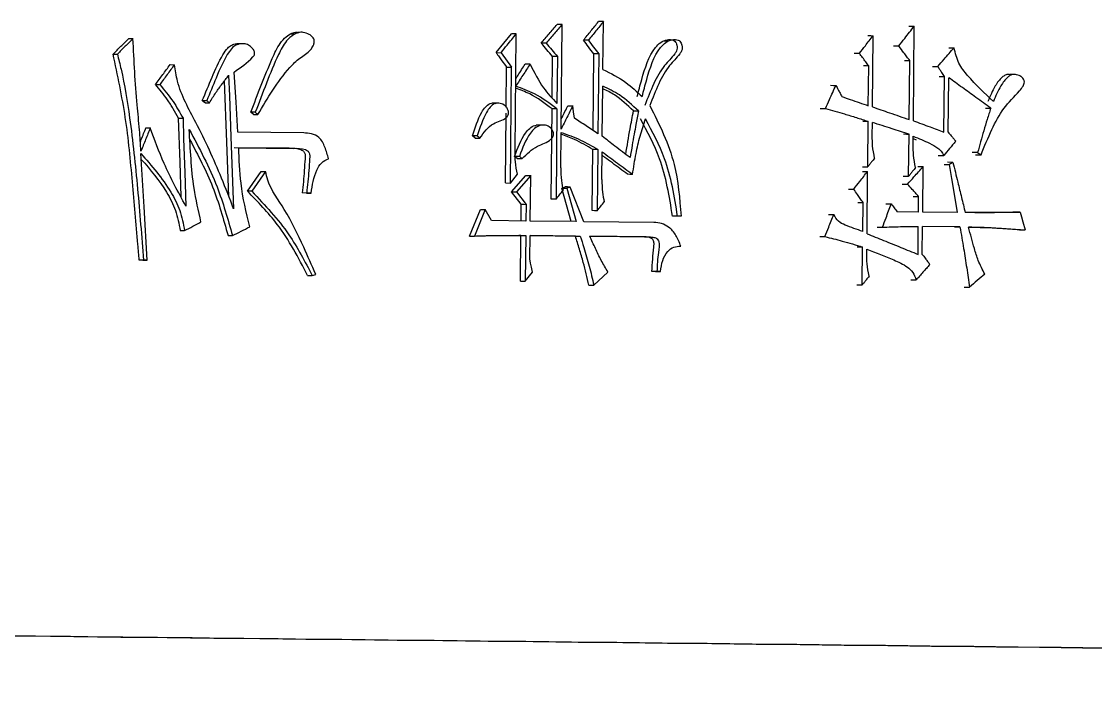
# Model space of a CAD drawing. Header units: millimetres. Extents: x 2454 to 4226, y 715 to 1968.
# Drawn here: x 3235.35 to 3244.75, y 884.21 to 890.04 of the extents above; entities that cross this region are included whole.
import ezdxf

# ---------------------------------------------------------------- set-up
doc = ezdxf.new("R2010")
doc.units = ezdxf.units.MM

msp = doc.modelspace()

# ---------------------------------------------------------------- linework, layer by layer
at = {"color": 7, "linetype": 'Continuous', "lineweight": 25}
for p, q in [((3240.0735, 889.1005), (3240.0826, 890.0156)), ((3240.44, 889.6221), (3240.4442, 890.0408)), ((3237.74, 889.9307), (3237.7001, 889.9308)), ((3239.5053, 889.7686), (3239.6382, 889.9326)), ((3239.6702, 888.9005), (3239.6805, 889.9324)), ((3243.1577, 889.1732), (3243.1659, 890.0007)), ((3236.2878, 889.8915), (3236.3253, 889.8913)), ((3237.2721, 889.8462), (3237.233, 889.8464)), ((3241.0074, 889.8675), (3240.9631, 889.8678)), ((3242.8001, 889.294), (3242.8062, 889.9171)), ((3242.9832, 889.8272), (3243.0298, 889.8269)), ((3239.5053, 889.7686), (3239.5473, 889.7683)), ((3239.5473, 889.7683), (3239.6389, 889.6408)), ((3239.9949, 889.3736), (3239.9985, 889.7339)), ((3240.0412, 889.7337), (3239.9985, 889.7339)), ((3240.0412, 889.7337), (3240.0372, 889.3248)), ((3240.3531, 889.0868), (3240.3598, 889.7591)), ((3240.403, 889.7589), (3240.3598, 889.7591)), ((3240.403, 889.7589), (3240.3961, 889.058)), ((3242.6386, 889.7629), (3242.6848, 889.7627)), ((3243.4666, 889.8121), (3243.5141, 889.8118)), ((3236.6504, 889.6636), (3236.6885, 889.6634)), ((3239.5933, 889.2917), (3239.5967, 889.641)), ((3239.6289, 888.6283), (3239.6389, 889.6408)), ((3239.8015, 889.6682), (3239.7591, 889.6685)), ((3242.7627, 889.3042), (3242.7662, 889.6546)), ((3243.1205, 889.1833), (3243.1256, 889.6993)), ((3243.3241, 889.6482), (3243.3711, 889.6479)), ((3243.425, 889.0728), (3243.4298, 889.5596)), ((3243.4622, 889.0724), (3243.4669, 889.5494)), ((3244.0374, 889.5772), (3244.0032, 889.5774)), ((3244.0514, 889.5771), (3244.0424, 889.5772)), ((3240.4343, 889.0381), (3240.4386, 889.4762)), ((3239.5123, 889.3274), (3239.4703, 889.3277)), ((3239.9862, 888.4878), (3239.994, 889.2763)), ((3240.0367, 889.2761), (3239.994, 889.2763)), ((3240.0367, 889.2761), (3240.0289, 888.4876)), ((3237.3963, 889.2468), (3237.3572, 889.247)), ((3237.3806, 889.2273), (3237.3572, 889.247)), ((3239.5867, 888.6286), (3239.5928, 889.2387)), ((3240.7069, 889.2588), (3240.7507, 889.2585)), ((3242.7151, 889.1682), (3242.7614, 889.1679)), ((3242.7574, 888.7688), (3242.7614, 889.1679)), ((3236.4388, 889.1109), (3236.4766, 889.1107)), ((3237.8197, 889.0669), (3237.2446, 889.0732)), ((3239.8992, 889.1334), (3239.8563, 889.1337)), ((3242.7976, 889.0409), (3242.7987, 889.1577)), ((3239.3387, 889.0405), (3239.2969, 889.0407)), ((3239.3199, 889.021), (3239.2969, 889.0407)), ((3239.32, 889.0209), (3239.3618, 889.0207)), ((3240.0701, 888.7597), (3240.0732, 889.0713)), ((3243.1156, 888.6868), (3243.1193, 889.0568)), ((3243.1556, 888.959), (3243.1564, 889.0369)), ((3243.1562, 889.0171), (3243.1826, 889.0058)), ((3237.6923, 888.9318), (3237.2123, 888.937)), ((3237.2512, 888.9368), (3237.7318, 888.9315)), ((3237.6923, 888.9318), (3237.7319, 888.9315)), ((3240.3462, 888.3865), (3240.3515, 888.9219)), ((3240.3947, 888.9217), (3240.3515, 888.9219)), ((3240.3947, 888.9217), (3240.3894, 888.3862)), ((3240.4305, 888.6584), (3240.4329, 888.9018)), ((3243.7203, 888.8942), (3243.6728, 888.8946)), ((3239.6891, 888.8417), (3239.6662, 888.8614)), ((3239.6891, 888.8417), (3239.7314, 888.8414)), ((3243.3758, 888.8686), (3243.4229, 888.8683)), ((3243.5042, 888.8091), (3243.4569, 888.8094)), ((3237.3268, 888.5561), (3237.4465, 888.7298)), ((3237.4857, 888.7296), (3237.3658, 888.5558)), ((3237.4465, 888.7298), (3237.4857, 888.7296)), ((3239.6289, 888.6283), (3239.6915, 888.7055)), ((3242.7111, 888.769), (3242.7574, 888.7688)), ((3242.7516, 888.1847), (3242.757, 888.7298)), ((3243.2393, 888.3739), (3243.2433, 888.773)), ((3243.427, 888.7902), (3243.4742, 888.7899)), ((3239.5867, 888.6286), (3239.6289, 888.6283)), ((3239.64, 888.5501), (3239.7649, 888.6947)), ((3239.8073, 888.6945), (3239.6822, 888.5498)), ((3239.8033, 888.2954), (3239.8073, 888.6945)), ((3243.0607, 888.6191), (3243.1075, 888.6188)), ((3243.0686, 888.6871), (3243.1156, 888.6868)), ((3237.3658, 888.5558), (3237.3267, 888.556)), ((3237.8459, 888.5408), (3237.8062, 888.5411)), ((3237.8454, 888.5406), (3237.8062, 888.5411)), ((3237.8454, 888.5406), (3237.8852, 888.5404)), ((3237.8852, 888.5404), (3237.8459, 888.5408)), ((3239.7238, 888.4421), (3239.64, 888.5501)), ((3239.6822, 888.5498), (3239.7662, 888.4418)), ((3240.0794, 888.5842), (3240.1103, 888.5936)), ((3240.161, 888.2912), (3240.0794, 888.5842)), ((3240.1532, 888.5933), (3240.1223, 888.5839)), ((3240.1223, 888.5839), (3240.204, 888.2909)), ((3240.2732, 888.2902), (3240.1532, 888.5933)), ((3242.5894, 888.5757), (3242.6355, 888.5754)), ((3243.2021, 888.3743), (3243.2034, 888.5106)), ((3239.7223, 888.296), (3239.7238, 888.4421)), ((3239.7662, 888.4418), (3239.7647, 888.2958)), ((3242.7143, 888.2045), (3242.7168, 888.4577)), ((3239.2727, 888.1647), (3239.368, 888.3973)), ((3239.4098, 888.3971), (3239.3145, 888.1645)), ((3239.4631, 888.2991), (3239.4098, 888.3971)), ((3241.0928, 888.3395), (3241.0486, 888.3397)), ((3241.1233, 888.3391), (3241.0791, 888.3394)), ((3241.1233, 888.3391), (3241.0929, 888.3395)), ((3242.4147, 888.3538), (3242.4606, 888.3535)), ((3243.2021, 888.3743), (3243.0154, 888.3764)), ((3243.5444, 888.3705), (3243.2393, 888.3739)), ((3243.9464, 888.372), (3244.0441, 888.3743)), ((3239.7647, 888.2958), (3239.4631, 888.2991)), ((3240.204, 888.2909), (3239.8033, 888.2954)), ((3240.8863, 888.2834), (3240.2732, 888.2902)), ((3243.1984, 888.0044), (3243.2008, 888.2478)), ((3243.2357, 888.004), (3243.2381, 888.2473)), ((3243.5654, 888.2437), (3243.2381, 888.2473)), ((3243.5181, 888.244), (3243.5654, 888.2437)), ((3236.739, 888.212), (3236.7772, 888.2118)), ((3237.1574, 888.1685), (3237.1962, 888.1683)), ((3239.7211, 888.1695), (3239.7034, 888.1696)), ((3239.7171, 887.7703), (3239.7211, 888.1695)), ((3239.7211, 888.1695), (3239.7635, 888.1692)), ((3239.7635, 888.1692), (3239.7595, 887.7701)), ((3239.8, 887.9644), (3239.8021, 888.1688)), ((3239.8021, 888.1688), (3240.2412, 888.1639)), ((3240.1982, 888.1642), (3239.8021, 888.1686)), ((3240.1982, 888.1642), (3240.2412, 888.1639)), ((3240.3258, 888.163), (3240.8468, 888.1572)), ((3240.8029, 888.1575), (3240.3259, 888.1628)), ((3240.8032, 888.1575), (3240.8471, 888.1572)), ((3242.713, 888.0683), (3242.6667, 888.0685)), ((3242.7097, 887.7373), (3242.713, 888.0683)), ((3242.7499, 888.0094), (3242.7503, 888.0484)), ((3236.4175, 887.9528), (3236.3798, 887.953)), ((3236.4115, 887.9527), (3236.3798, 887.953)), ((3236.4115, 887.9527), (3236.4493, 887.9525)), ((3236.4493, 887.9525), (3236.4175, 887.9528)), ((3240.9126, 887.8547), (3240.8686, 887.8549)), ((3240.8992, 887.8546), (3240.9431, 887.8543)), ((3240.9431, 887.8543), (3240.9126, 887.8547)), ((3237.8539, 887.82), (3237.8937, 887.8198)), ((3237.8937, 887.8198), (3237.9252, 887.8292)), ((3239.7171, 887.7703), (3239.7595, 887.7701)), ((3239.7595, 887.7701), (3239.822, 887.8473)), ((3240.3599, 887.7342), (3240.4839, 887.8497)), ((3243.1344, 887.7809), (3243.1812, 887.7806)), ((3242.6635, 887.7376), (3242.7097, 887.7373))]:
    msp.add_line(p, q, dxfattribs=at)
at = {"color": 7, "linetype": 'Continuous', "lineweight": 25, "flags": 128}
for points in [[(3240.0826, 890.0156), (3240.0586, 890.0157), (3240.0398, 890.0158)], [(3240.4442, 890.0408), (3240.4199, 890.0409), (3240.4009, 890.041)], [(3239.6805, 889.9324), (3239.6568, 889.9325), (3239.6382, 889.9326)], [(3243.1191, 890.001), (3243.1452, 890.0008), (3243.1659, 890.0007)], [(3239.9422, 889.8516), (3239.9184, 889.8517), (3239.8996, 889.8519)], [(3240.312, 889.8767), (3240.2879, 889.8769), (3240.2689, 889.877)], [(3242.7599, 889.9174), (3242.7857, 889.9172), (3242.8062, 889.9171)], [(3236.1513, 889.7567), (3236.1722, 889.7566), (3236.1887, 889.7565)], [(3239.5967, 889.641), (3239.6204, 889.6409), (3239.6389, 889.6408)], [(3242.7199, 889.6549), (3242.7457, 889.6548), (3242.7662, 889.6546)], [(3243.0789, 889.6996), (3243.105, 889.6994), (3243.1256, 889.6993)], [(3237.1627, 889.5706), (3237.1694, 889.3908), (3237.1828, 889.0311), (3237.1946, 888.7165), (3237.2064, 888.4021)], [(3237.2446, 889.0732), (3237.2275, 889.3362), (3237.2103, 889.5993)], [(3243.3826, 889.5599), (3243.4089, 889.5597), (3243.4298, 889.5596)], [(3236.5219, 889.4898), (3236.5431, 889.4897), (3236.5598, 889.4896)], [(3237.1635, 888.5114), (3237.1458, 888.9864), (3237.1258, 889.5216)], [(3242.4333, 889.4829), (3242.459, 889.4827), (3242.4792, 889.4826)], [(3236.9322, 889.349), (3236.9462, 889.3489), (3236.9584, 889.3489), (3236.9707, 889.3488)], [(3236.9557, 889.3293), (3236.9439, 889.3391), (3236.9322, 889.349)], [(3236.9557, 889.3293), (3236.9773, 889.3292), (3236.9942, 889.3291)], [(3236.9707, 889.3488), (3236.9824, 889.3389), (3236.9942, 889.3291)], [(3240.1327, 889.3041), (3240.1567, 889.3039), (3240.1756, 889.3038)], [(3240.1899, 889.1965), (3240.1828, 889.2502), (3240.1756, 889.3038)], [(3242.3412, 889.2795), (3242.3667, 889.2793), (3242.387, 889.2792)], [(3243.7876, 889.2827), (3243.8141, 889.2825), (3243.8353, 889.2824)], [(3236.725, 889.1955), (3236.7464, 889.1954), (3236.7632, 889.1953)], [(3236.7465, 888.5064), (3236.737, 888.8108), (3236.725, 889.1955)], [(3236.7632, 889.1953), (3236.7688, 889.0154), (3236.778, 888.7206), (3236.7873, 888.426)], [(3237.3806, 889.2273), (3237.3948, 889.2272), (3237.4073, 889.2272), (3237.4197, 889.2271)], [(3239.3618, 889.0207), (3239.3558, 889.0258), (3239.3472, 889.0331), (3239.3387, 889.0404)], [(3243.0725, 889.0571), (3243.0986, 889.0569), (3243.1193, 889.0568)], [(3236.4493, 887.9525), (3236.4221, 888.4201), (3236.3949, 888.8877)], [(3239.7085, 888.8611), (3239.6931, 888.8612), (3239.6797, 888.8613), (3239.6662, 888.8614)], [(3243.7022, 888.8748), (3243.7232, 888.8746), (3243.7364, 888.8745), (3243.7497, 888.8744)], [(3240.6992, 888.7041), (3240.6748, 888.7042), (3240.6556, 888.7044)], [(3242.7107, 888.7301), (3242.7365, 888.7299), (3242.757, 888.7298)], [(3243.1964, 888.7733), (3243.2225, 888.7732), (3243.2433, 888.773)], [(3243.5444, 888.3705), (3243.5149, 888.547), (3243.4946, 888.6685), (3243.4742, 888.7899)], [(3239.7649, 888.6947), (3239.7886, 888.6946), (3239.8073, 888.6945)], [(3239.64, 888.5501), (3239.6636, 888.5499), (3239.6822, 888.5498)], [(3240.0794, 888.5842), (3240.1034, 888.584), (3240.1223, 888.5839)], [(3240.1532, 888.5933), (3240.1291, 888.5935), (3240.1103, 888.5936)], [(3243.1565, 888.5109), (3243.1827, 888.5107), (3243.2034, 888.5106)], [(3239.7238, 888.4421), (3239.7475, 888.4419), (3239.7662, 888.4418)], [(3240.0289, 888.4876), (3240.005, 888.4877), (3239.9862, 888.4878)], [(3242.6706, 888.4579), (3242.6964, 888.4578), (3242.7168, 888.4577)], [(3242.9172, 888.4454), (3242.9432, 888.4453), (3242.9638, 888.4451)], [(3239.368, 888.3973), (3239.3914, 888.3972), (3239.4098, 888.3971)], [(3240.3894, 888.3862), (3240.3652, 888.3864), (3240.3462, 888.3865)], [(3244.0441, 888.3743), (3244.0711, 888.3742), (3244.0924, 888.374)], [(3244.0924, 888.374), (3244.1041, 888.3313), (3244.1158, 888.2885), (3244.1352, 888.2178)], [(3242.8405, 888.2418), (3242.8664, 888.2417), (3242.887, 888.2416)], [(3239.2727, 888.1647), (3239.2961, 888.1646), (3239.3145, 888.1645)], [(3242.3376, 888.1599), (3242.3632, 888.1597), (3242.3834, 888.1596)], [(3244.0867, 888.2181), (3244.1139, 888.2179), (3244.1352, 888.2178)], [(3239.822, 887.8473), (3239.8138, 887.8913), (3239.8069, 887.9278), (3239.8, 887.9644)], [(3240.3167, 887.7345), (3240.3409, 887.7344), (3240.3599, 887.7342)], [(3243.6018, 887.7173), (3243.6283, 887.7171), (3243.6493, 887.717)]]:
    msp.add_lwpolyline(points, dxfattribs=at)
at = {"color": 7, "linetype": 'Continuous', "lineweight": 25}
for points, knots in [([(3239.8996, 889.8519), (3239.923, 889.8792), (3239.9697, 889.9338), (3240.0164, 889.9885), (3240.0398, 890.0158)], [0, 0, 0, 0, 0.5, 1, 1, 1, 1]), ([(3240.0826, 890.0156), (3240.0592, 889.9882), (3240.0124, 889.9336), (3239.9656, 889.8789), (3239.9422, 889.8516)], [0, 0, 0, 0, 0.5, 1, 1, 1, 1]), ([(3240.2689, 889.877), (3240.2909, 889.9043), (3240.3349, 889.959), (3240.3789, 890.0137), (3240.4009, 890.041)], [0, 0, 0, 0, 0.5, 1, 1, 1, 1]), ([(3240.4442, 890.0408), (3240.4222, 890.0134), (3240.3781, 889.9587), (3240.334, 889.9041), (3240.312, 889.8767)], [0, 0, 0, 0, 0.5, 1, 1, 1, 1]), ([(3237.3572, 889.247), (3237.3869, 889.3261), (3237.4464, 889.4845), (3237.5301, 889.6861), (3237.5973, 889.8343), (3237.6609, 889.9063), (3237.7112, 889.9394), (3237.7512, 889.9496), (3237.7719, 889.9451), (3237.7781, 889.9437)], [0, 0, 0, 0, 0.291213, 0.582505, 0.756466, 0.850428, 0.92055, 0.97589, 1, 1, 1, 1]), ([(3237.4197, 889.2271), (3237.4618, 889.299), (3237.5461, 889.4428), (3237.6685, 889.6101), (3237.783, 889.7261), (3237.8663, 889.7696), (3237.9014, 889.8234), (3237.9115, 889.8503), (3237.9131, 889.8725), (3237.9077, 889.8916), (3237.8928, 889.9119), (3237.8624, 889.9335), (3237.8198, 889.948), (3237.7715, 889.9464), (3237.7197, 889.9222), (3237.6549, 889.8607), (3237.5778, 889.7133), (3237.4931, 889.5017), (3237.4286, 889.3318), (3237.3963, 889.2468)], [0, 0, 0, 0, 0.136957, 0.274218, 0.342993, 0.411592, 0.43237, 0.4478, 0.457544, 0.467369, 0.47903, 0.498668, 0.53085, 0.556966, 0.583054, 0.629193, 0.705477, 0.852605, 1, 1, 1, 1]), ([(3239.5473, 889.7683), (3239.5653, 889.7905), (3239.5965, 889.8289), (3239.6408, 889.8835), (3239.6673, 889.9161), (3239.6805, 889.9324)], [0, 0, 0, 0, 0.404353, 0.702176, 1, 1, 1, 1]), ([(3243.0298, 889.8269), (3243.0472, 889.8491), (3243.0785, 889.8891), (3243.1239, 889.947), (3243.1519, 889.9828), (3243.1659, 890.0007)], [0, 0, 0, 0, 0.381889, 0.690944, 1, 1, 1, 1]), ([(3236.3253, 889.8913), (3236.3026, 889.8688), (3236.257, 889.8239), (3236.2115, 889.779), (3236.1887, 889.7565)], [0, 0, 0, 0, 0.5000006, 1, 1, 1, 1]), ([(3236.3951, 888.9072), (3236.3913, 888.9695), (3236.3829, 889.1043), (3236.3476, 889.4312), (3236.3347, 889.6975), (3236.3253, 889.8913)], [0, 0, 0, 0, 0.189809, 0.410519, 1, 1, 1, 1]), ([(3236.9322, 889.349), (3236.9603, 889.4171), (3237.0165, 889.5534), (3237.0854, 889.7094), (3237.1464, 889.8046), (3237.1882, 889.8363), (3237.2173, 889.847), (3237.2322, 889.846), (3237.233, 889.846)], [0, 0, 0, 0, 0.362586, 0.725437, 0.843323, 0.91947, 0.995724, 1, 1, 1, 1]), ([(3237.2103, 889.5993), (3237.2687, 889.6382), (3237.3319, 889.6804), (3237.385, 889.7428), (3237.3903, 889.7562), (3237.3907, 889.7698), (3237.3847, 889.7874), (3237.3678, 889.8116), (3237.3381, 889.8372), (3237.2932, 889.8496), (3237.248, 889.8448), (3237.2023, 889.8216), (3237.1271, 889.7269), (3237.0592, 889.5603), (3236.9982, 889.4145), (3236.9707, 889.3488)], [0, 0, 0, 0, 0.213803, 0.231404, 0.243039, 0.254767, 0.269089, 0.295977, 0.341507, 0.385242, 0.439295, 0.482251, 0.540946, 0.792954, 1, 1, 1, 1]), ([(3239.9985, 889.7339), (3239.982, 889.7536), (3239.9491, 889.7929), (3239.9161, 889.8322), (3239.8996, 889.8519)], [0, 0, 0, 0, 0.5, 1, 1, 1, 1]), ([(3239.9422, 889.8516), (3239.9587, 889.832), (3239.9917, 889.7926), (3240.0247, 889.7533), (3240.0412, 889.7337)], [0, 0, 0, 0, 0.499999, 1, 1, 1, 1]), ([(3240.3598, 889.7591), (3240.3446, 889.7788), (3240.3143, 889.8181), (3240.284, 889.8573), (3240.2689, 889.877)], [0, 0, 0, 0, 0.5, 1, 1, 1, 1]), ([(3240.312, 889.8767), (3240.3272, 889.8571), (3240.3575, 889.8178), (3240.3878, 889.7785), (3240.403, 889.7589)], [0, 0, 0, 0, 0.499999, 1, 1, 1, 1]), ([(3240.7388, 889.3849), (3240.752, 889.4342), (3240.792, 889.5827), (3240.8455, 889.7589), (3240.9433, 889.8615), (3240.9914, 889.8807), (3241.0289, 889.8848), (3241.0526, 889.8801), (3241.0693, 889.8691), (3241.0809, 889.8531), (3241.0886, 889.8325), (3241.0911, 889.808), (3241.0848, 889.7805), (3241.0473, 889.7282), (3240.9646, 889.65), (3240.8776, 889.494), (3240.831, 889.3707), (3240.8066, 889.3063)], [0, 0, 0, 0, 0.114665, 0.34582, 0.395292, 0.445039, 0.471751, 0.4905, 0.505134, 0.519754, 0.535695, 0.554426, 0.573163, 0.596938, 0.702325, 0.844463, 1, 1, 1, 1]), ([(3240.7825, 889.3847), (3240.7958, 889.4339), (3240.8358, 889.5824), (3240.8894, 889.7586), (3240.9874, 889.8613), (3241.0355, 889.8804), (3241.0731, 889.8845), (3241.0968, 889.8798), (3241.1136, 889.8688), (3241.1251, 889.8528), (3241.1329, 889.8321), (3241.1354, 889.8077), (3241.129, 889.7802), (3241.0914, 889.7278), (3241.0087, 889.6496), (3240.9215, 889.4937), (3240.8748, 889.3704), (3240.8505, 889.306)], [0, 0, 0, 0, 0.1146139, 0.3456672, 0.3952289, 0.4450663, 0.4717842, 0.4905587, 0.5052069, 0.519841, 0.5357941, 0.5545121, 0.5732086, 0.596986, 0.7024501, 0.8445769, 1, 1, 1, 1]), ([(3242.6848, 889.7627), (3242.7022, 889.7848), (3242.7311, 889.8216), (3242.7716, 889.873), (3242.7947, 889.9024), (3242.8062, 889.9171)], [0, 0, 0, 0, 0.429625, 0.714813, 1, 1, 1, 1]), ([(3243.1256, 889.6993), (3243.1172, 889.7105), (3243.1003, 889.733), (3243.0684, 889.7756), (3243.0449, 889.8069), (3243.0298, 889.8269)], [0, 0, 0, 0, 0.264388, 0.528776, 1, 1, 1, 1]), ([(3236.3798, 887.953), (3236.3761, 887.9987), (3236.3575, 888.2272), (3236.3204, 888.6431), (3236.2689, 889.203), (3236.1906, 889.5718), (3236.1513, 889.7567)], [0, 0, 0, 0, 0.075489, 0.377451, 0.687928, 1, 1, 1, 1]), ([(3236.1887, 889.7565), (3236.1996, 889.7122), (3236.2447, 889.529), (3236.3091, 889.136), (3236.3679, 888.5777), (3236.4009, 888.1612), (3236.4175, 887.9528)], [0, 0, 0, 0, 0.075478, 0.31225, 0.655902, 1, 1, 1, 1]), ([(3239.5053, 889.7686), (3239.5137, 889.7568), (3239.5306, 889.7333), (3239.5611, 889.6908), (3239.5831, 889.66), (3239.5967, 889.641)], [0, 0, 0, 0, 0.276482, 0.552965, 1, 1, 1, 1]), ([(3242.7662, 889.6546), (3242.7577, 889.6659), (3242.7399, 889.6895), (3242.7128, 889.7255), (3242.6941, 889.7503), (3242.6848, 889.7627)], [0, 0, 0, 0, 0.312458, 0.656229, 1, 1, 1, 1]), ([(3243.3711, 889.6479), (3243.3894, 889.6688), (3243.4224, 889.7066), (3243.4701, 889.7613), (3243.4994, 889.7949), (3243.5141, 889.8118)], [0, 0, 0, 0, 0.383515, 0.691757, 1, 1, 1, 1]), ([(3243.858, 889.3406), (3243.7812, 889.4135), (3243.6736, 889.5155), (3243.5471, 889.6722), (3243.5252, 889.7648), (3243.5141, 889.8118)], [0, 0, 0, 0, 0.5529293, 0.7735162, 1, 1, 1, 1]), ([(3236.5219, 889.4898), (3236.5433, 889.5188), (3236.5862, 889.5767), (3236.629, 889.6346), (3236.6504, 889.6636)], [0, 0, 0, 0, 0.500104, 1, 1, 1, 1]), ([(3236.6885, 889.6634), (3236.6671, 889.6344), (3236.6242, 889.5765), (3236.5813, 889.5186), (3236.5598, 889.4896)], [0, 0, 0, 0, 0.499896, 1, 1, 1, 1]), ([(3237.2064, 888.4021), (3237.1718, 888.4921), (3237.0728, 888.7498), (3236.9044, 889.1177), (3236.7237, 889.4333), (3236.6959, 889.6152), (3236.6885, 889.6634)], [0, 0, 0, 0, 0.210989, 0.603952, 0.894949, 1, 1, 1, 1]), ([(3239.8015, 889.6682), (3239.7806, 889.636), (3239.7387, 889.5715), (3239.6969, 889.5071), (3239.6759, 889.4748)], [0, 0, 0, 0, 0.499999, 1, 1, 1, 1]), ([(3239.6766, 889.5412), (3239.6832, 889.5514), (3239.7107, 889.5938), (3239.7382, 889.6362), (3239.7591, 889.6684)], [0, 0, 0, 0, 0.240146, 1, 1, 1, 1]), ([(3239.8015, 889.6682), (3239.8374, 889.5963), (3239.9013, 889.4684), (3239.9958, 889.3685), (3240.0372, 889.3248)], [0, 0, 0, 0, 0.562518, 1, 1, 1, 1]), ([(3243.4298, 889.5596), (3243.422, 889.5714), (3243.4083, 889.592), (3243.3887, 889.6214), (3243.377, 889.639), (3243.3711, 889.6479)], [0, 0, 0, 0, 0.401179, 0.700589, 1, 1, 1, 1]), ([(3236.9942, 889.3291), (3237.0129, 889.3598), (3237.048, 889.4174), (3237.1064, 889.4961), (3237.1439, 889.5458), (3237.1627, 889.5706)], [0, 0, 0, 0, 0.36386, 0.681835, 1, 1, 1, 1]), ([(3240.44, 889.6221), (3240.5087, 889.5875), (3240.6322, 889.5253), (3240.7363, 889.4279), (3240.7825, 889.3846)], [0, 0, 0, 0, 0.555995, 1, 1, 1, 1]), ([(3243.8353, 889.2824), (3243.7921, 889.3138), (3243.7091, 889.374), (3243.5863, 889.463), (3243.5067, 889.5206), (3243.4669, 889.5494)], [0, 0, 0, 0, 0.352543, 0.676271, 1, 1, 1, 1]), ([(3243.7497, 888.8744), (3243.7803, 888.949), (3243.8381, 889.0901), (3243.9431, 889.2892), (3244.0537, 889.3941), (3244.1131, 889.4657), (3244.1259, 889.4933), (3244.1298, 889.5103), (3244.1281, 889.5255), (3244.1219, 889.5394), (3244.1073, 889.556), (3244.0793, 889.5722), (3244.0444, 889.5803), (3244.0096, 889.5737), (3243.9664, 889.5432), (3243.9258, 889.4862), (3243.8876, 889.4113), (3243.8679, 889.3642), (3243.858, 889.3406)], [0, 0, 0, 0, 0.198042, 0.374573, 0.552198, 0.596402, 0.611696, 0.627125, 0.637321, 0.647491, 0.664271, 0.693708, 0.734691, 0.762967, 0.791178, 0.874805, 0.937128, 1, 1, 1, 1]), ([(3244.0026, 889.5757), (3243.9988, 889.5767), (3243.9852, 889.5802), (3243.9609, 889.5733), (3243.9178, 889.5435), (3243.8773, 889.4858), (3243.8393, 889.4111), (3243.8198, 889.3644), (3243.81, 889.3409)], [0, 0, 0, 0, 0.0400536, 0.1422788, 0.2442449, 0.549452, 0.7737697, 1, 1, 1, 1]), ([(3236.725, 889.1955), (3236.7095, 889.223), (3236.6786, 889.2779), (3236.6148, 889.3797), (3236.5583, 889.4466), (3236.5219, 889.4898)], [0, 0, 0, 0, 0.261814, 0.523735, 1, 1, 1, 1]), ([(3236.5598, 889.4896), (3236.6003, 889.4414), (3236.6587, 889.3719), (3236.7211, 889.269), (3236.7491, 889.2199), (3236.7632, 889.1953)], [0, 0, 0, 0, 0.53008, 0.764867, 1, 1, 1, 1]), ([(3239.994, 889.2763), (3239.9308, 889.3245), (3239.8313, 889.4004), (3239.7173, 889.4423), (3239.6758, 889.4577)], [0, 0, 0, 0, 0.6351167, 1, 1, 1, 1]), ([(3240.0367, 889.2761), (3239.9732, 889.3238), (3239.8607, 889.4082), (3239.732, 889.4545), (3239.6759, 889.4747)], [0, 0, 0, 0, 0.564482, 1, 1, 1, 1]), ([(3240.7069, 889.2588), (3240.6536, 889.3096), (3240.5713, 889.3882), (3240.473, 889.4363), (3240.4384, 889.4533)], [0, 0, 0, 0, 0.648071, 1, 1, 1, 1]), ([(3240.7507, 889.2585), (3240.6969, 889.3088), (3240.6017, 889.3981), (3240.4881, 889.4525), (3240.4386, 889.4762)], [0, 0, 0, 0, 0.564053, 1, 1, 1, 1]), ([(3242.387, 889.2792), (3242.399, 889.3057), (3242.4204, 889.3529), (3242.4512, 889.4207), (3242.4699, 889.462), (3242.4792, 889.4826)], [0, 0, 0, 0, 0.391545, 0.695772, 1, 1, 1, 1]), ([(3242.4792, 889.4826), (3242.486, 889.4698), (3242.498, 889.4471), (3242.5152, 889.4145), (3242.5256, 889.3946), (3242.5309, 889.3847)], [0, 0, 0, 0, 0.391182, 0.695591, 1, 1, 1, 1]), ([(3242.5309, 889.3847), (3242.5555, 889.3761), (3242.6065, 889.3584), (3242.6838, 889.3316), (3242.7364, 889.3133), (3242.7627, 889.3042)], [0, 0, 0, 0, 0.318767, 0.659383, 1, 1, 1, 1]), ([(3239.2969, 889.0407), (3239.32, 889.1118), (3239.349, 889.201), (3239.4077, 889.294), (3239.4482, 889.3269), (3239.4861, 889.3323), (3239.5023, 889.3234), (3239.5042, 889.3223)], [0, 0, 0, 0, 0.564814, 0.709054, 0.847416, 0.981339, 1, 1, 1, 1]), ([(3239.3618, 889.0207), (3239.397, 889.0706), (3239.4592, 889.1587), (3239.5681, 889.1742), (3239.6048, 889.2133), (3239.6116, 889.2254), (3239.6142, 889.2396), (3239.6122, 889.2594), (3239.6032, 889.2824), (3239.5794, 889.3097), (3239.5415, 889.329), (3239.4907, 889.328), (3239.4495, 889.2934), (3239.3911, 889.2012), (3239.3619, 889.1117), (3239.3387, 889.0404)], [0, 0, 0, 0, 0.207432, 0.366418, 0.382715, 0.398413, 0.414081, 0.430605, 0.46489, 0.496828, 0.558373, 0.618693, 0.680986, 0.745897, 1, 1, 1, 1]), ([(3240.1756, 889.3038), (3240.1586, 889.2699), (3240.1246, 889.2021), (3240.0905, 889.1344), (3240.0735, 889.1005)], [0, 0, 0, 0, 0.5, 1, 1, 1, 1]), ([(3240.0744, 889.1878), (3240.0768, 889.1926), (3240.0962, 889.2314), (3240.1157, 889.2702), (3240.1327, 889.3041)], [0, 0, 0, 0, 0.125806, 1, 1, 1, 1]), ([(3240.8504, 889.3059), (3240.9339, 889.1389), (3241.0846, 888.8376), (3241.1114, 888.4928), (3241.1233, 888.3391)], [0, 0, 0, 0, 0.554585, 1, 1, 1, 1]), ([(3242.387, 889.2792), (3242.443, 889.2641), (3242.5338, 889.2396), (3242.6582, 889.2011), (3242.727, 889.179), (3242.7614, 889.1679)], [0, 0, 0, 0, 0.445487, 0.722723, 1, 1, 1, 1]), ([(3242.8001, 889.294), (3242.8493, 889.2771), (3242.9273, 889.2501), (3243.0341, 889.2132), (3243.0917, 889.1933), (3243.1205, 889.1833)], [0, 0, 0, 0, 0.459922, 0.729961, 1, 1, 1, 1]), ([(3243.8353, 889.2824), (3243.8245, 889.2497), (3243.8031, 889.1843), (3243.7639, 889.0552), (3243.7375, 888.958), (3243.7203, 888.8942)], [0, 0, 0, 0, 0.2558689, 0.5117595, 1, 1, 1, 1]), ([(3237.4197, 889.2271), (3237.4158, 889.2304), (3237.408, 889.2369), (3237.4002, 889.2435), (3237.3963, 889.2468)], [0, 0, 0, 0, 0.499388, 1, 1, 1, 1]), ([(3240.3961, 889.058), (3240.3617, 889.0811), (3240.2931, 889.1273), (3240.2243, 889.1734), (3240.1899, 889.1965)], [0, 0, 0, 0, 0.5, 1, 1, 1, 1]), ([(3240.639, 888.8792), (3240.6516, 888.9538), (3240.6731, 889.0806), (3240.6971, 889.2068), (3240.7069, 889.2587)], [0, 0, 0, 0, 0.5881827, 1, 1, 1, 1]), ([(3240.7507, 889.2585), (3240.7432, 889.2191), (3240.7305, 889.1511), (3240.7119, 889.0515), (3240.6948, 888.9549), (3240.6837, 888.8868), (3240.6777, 888.8504)], [0, 0, 0, 0, 0.290566, 0.500351, 0.733449, 1, 1, 1, 1]), ([(3240.6992, 888.7041), (3240.7085, 888.7649), (3240.7256, 888.8778), (3240.7635, 889.0401), (3240.7952, 889.1397), (3240.8111, 889.1896)], [0, 0, 0, 0, 0.368189, 0.683272, 1, 1, 1, 1]), ([(3241.0486, 888.3397), (3241.0208, 888.5114), (3240.9715, 888.8151), (3240.8292, 889.0763), (3240.7673, 889.1898)], [0, 0, 0, 0, 0.565117, 1, 1, 1, 1]), ([(3241.0928, 888.3395), (3241.0649, 888.5111), (3241.0156, 888.8149), (3240.8731, 889.076), (3240.8111, 889.1896)], [0, 0, 0, 0, 0.565057, 1, 1, 1, 1]), ([(3243.1577, 889.1732), (3243.1821, 889.1641), (3243.2308, 889.1458), (3243.3199, 889.1123), (3243.3846, 889.088), (3243.425, 889.0728)], [0, 0, 0, 0, 0.272852, 0.545704, 1, 1, 1, 1]), ([(3236.3896, 888.9877), (3236.3924, 888.9949), (3236.4088, 889.0359), (3236.4253, 889.077), (3236.4388, 889.1109)], [0, 0, 0, 0, 0.174449, 1, 1, 1, 1]), ([(3236.4766, 889.1107), (3236.463, 889.0768), (3236.4359, 889.009), (3236.4087, 888.9411), (3236.3951, 888.9072)], [0, 0, 0, 0, 0.499738, 1, 1, 1, 1]), ([(3236.7873, 888.426), (3236.7208, 888.5488), (3236.6019, 888.7686), (3236.5149, 889.006), (3236.4766, 889.1107)], [0, 0, 0, 0, 0.55885, 1, 1, 1, 1]), ([(3236.8177, 889.0973), (3236.9055, 888.9329), (3237.0627, 888.6383), (3237.1553, 888.3123), (3237.1962, 888.1683)], [0, 0, 0, 0, 0.558101, 1, 1, 1, 1]), ([(3236.9206, 888.2881), (3236.898, 888.386), (3236.8561, 888.5673), (3236.8321, 888.8396), (3236.8225, 889.0113), (3236.8177, 889.0973)], [0, 0, 0, 0, 0.36957, 0.684315, 1, 1, 1, 1]), ([(3239.6662, 888.8614), (3239.6926, 888.934), (3239.7257, 889.025), (3239.7966, 889.1077), (3239.8314, 889.1307), (3239.8522, 889.1314), (3239.8565, 889.1315)], [0, 0, 0, 0, 0.641275, 0.803393, 0.960341, 1, 1, 1, 1]), ([(3239.7314, 888.8414), (3239.7736, 888.8832), (3239.8484, 888.9574), (3239.9602, 888.9813), (3240.0023, 889.0314), (3240.0107, 889.0613), (3239.9995, 889.09), (3239.976, 889.1182), (3239.9359, 889.1388), (3239.8853, 889.1335), (3239.839, 889.1086), (3239.7681, 889.0233), (3239.735, 888.9331), (3239.7085, 888.8611)], [0, 0, 0, 0, 0.206661, 0.366392, 0.399431, 0.430957, 0.463098, 0.497343, 0.55842, 0.619657, 0.681855, 0.746075, 1, 1, 1, 1]), ([(3243.1193, 889.0568), (3243.0699, 889.0724), (3242.9918, 889.097), (3242.8849, 889.1306), (3242.8275, 889.1487), (3242.7987, 889.1577)], [0, 0, 0, 0, 0.462939, 0.731469, 1, 1, 1, 1]), ([(3236.8232, 889.0068), (3236.8946, 888.8718), (3237.0349, 888.6064), (3237.117, 888.3128), (3237.1574, 888.1685)], [0, 0, 0, 0, 0.508594, 1, 1, 1, 1]), ([(3238.0373, 888.8406), (3238.0278, 888.8745), (3238.0091, 888.9412), (3237.9643, 889.0297), (3237.8888, 889.0627), (3237.8426, 889.0655), (3237.8197, 889.0669)], [0, 0, 0, 0, 0.293355, 0.577118, 0.789642, 1, 1, 1, 1]), ([(3240.3515, 888.9219), (3240.3251, 888.9372), (3240.2724, 888.9679), (3240.1807, 889.0159), (3240.1127, 889.0405), (3240.073, 889.0548)], [0, 0, 0, 0, 0.294086, 0.588255, 1, 1, 1, 1]), ([(3240.0732, 889.0713), (3240.1305, 889.0506), (3240.2145, 889.0203), (3240.32, 888.9652), (3240.3698, 888.9362), (3240.3947, 888.9217)], [0, 0, 0, 0, 0.517051, 0.758309, 1, 1, 1, 1]), ([(3240.6777, 888.8504), (3240.6554, 888.867), (3240.6108, 888.9001), (3240.5293, 888.962), (3240.4708, 889.0088), (3240.4343, 889.0381)], [0, 0, 0, 0, 0.272013, 0.54403, 1, 1, 1, 1]), ([(3242.8181, 888.846), (3242.811, 888.8818), (3242.7983, 888.946), (3242.7978, 889.0119), (3242.7976, 889.0409)], [0, 0, 0, 0, 0.558776, 1, 1, 1, 1]), ([(3243.1564, 889.0369), (3243.205, 889.0182), (3243.2791, 888.9896), (3243.3592, 888.942), (3243.4042, 888.9084), (3243.4166, 888.8818), (3243.4229, 888.8684)], [0, 0, 0, 0, 0.493564, 0.753584, 0.87545, 1, 1, 1, 1]), ([(3243.5283, 888.9938), (3243.5193, 888.9831), (3243.5014, 888.9617), (3243.4663, 888.9199), (3243.4401, 888.8888), (3243.4229, 888.8684)], [0, 0, 0, 0, 0.255381, 0.510761, 1, 1, 1, 1]), ([(3243.4622, 889.0724), (3243.4711, 889.0618), (3243.4866, 889.0433), (3243.5087, 889.0171), (3243.5217, 889.0016), (3243.5283, 888.9938)], [0, 0, 0, 0, 0.406188, 0.703094, 1, 1, 1, 1]), ([(3236.3949, 888.8877), (3236.4886, 888.7796), (3236.6201, 888.6279), (3236.7428, 888.3906), (3236.7657, 888.2716), (3236.7772, 888.2118)], [0, 0, 0, 0, 0.55192, 0.774765, 1, 1, 1, 1]), ([(3237.3469, 888.2445), (3237.3169, 888.3712), (3237.2629, 888.5984), (3237.2548, 888.833), (3237.2512, 888.9368)], [0, 0, 0, 0, 0.557432, 1, 1, 1, 1]), ([(3237.6923, 888.9318), (3237.7273, 888.9329), (3237.7696, 888.9344), (3237.815, 888.9118), (3237.8293, 888.892), (3237.8346, 888.8666), (3237.8294, 888.8151), (3237.8243, 888.7062), (3237.8134, 888.6065), (3237.8062, 888.5411)], [0, 0, 0, 0, 0.2224082, 0.2686085, 0.3159349, 0.3650453, 0.4159457, 0.6165474, 1, 1, 1, 1]), ([(3237.7318, 888.9315), (3237.7669, 888.9327), (3237.8093, 888.9342), (3237.8547, 888.9116), (3237.8691, 888.8918), (3237.8743, 888.8664), (3237.8691, 888.8149), (3237.864, 888.706), (3237.8531, 888.6063), (3237.8459, 888.5408)], [0, 0, 0, 0, 0.222627, 0.268861, 0.316195, 0.365291, 0.416171, 0.616695, 1, 1, 1, 1]), ([(3239.6915, 888.7055), (3239.6842, 888.7414), (3239.6711, 888.8056), (3239.6705, 888.8714), (3239.6702, 888.9005)], [0, 0, 0, 0, 0.5587772, 1, 1, 1, 1]), ([(3240.4329, 888.9018), (3240.4552, 888.8853), (3240.4997, 888.8522), (3240.5885, 888.7863), (3240.655, 888.737), (3240.6992, 888.7041)], [0, 0, 0, 0, 0.25064, 0.501281, 1, 1, 1, 1]), ([(3243.1761, 888.7641), (3243.169, 888.7999), (3243.1564, 888.8641), (3243.1559, 888.93), (3243.1556, 888.959)], [0, 0, 0, 0, 0.558776, 1, 1, 1, 1]), ([(3243.7203, 888.8942), (3243.7252, 888.8909), (3243.735, 888.8843), (3243.7448, 888.8777), (3243.7497, 888.8744)], [0, 0, 0, 0, 0.5001439, 1, 1, 1, 1]), ([(3236.398, 888.835), (3236.4768, 888.7435), (3236.5932, 888.6082), (3236.7045, 888.3907), (3236.7275, 888.2718), (3236.739, 888.212)], [0, 0, 0, 0, 0.509787, 0.753558, 1, 1, 1, 1]), ([(3237.8852, 888.5404), (3237.896, 888.6092), (3237.911, 888.7042), (3237.9721, 888.8108), (3238.0159, 888.8308), (3238.0373, 888.8406)], [0, 0, 0, 0, 0.573515, 0.792079, 1, 1, 1, 1]), ([(3239.7314, 888.8414), (3239.7276, 888.8447), (3239.72, 888.8513), (3239.7123, 888.8578), (3239.7085, 888.8611)], [0, 0, 0, 0, 0.499455, 1, 1, 1, 1]), ([(3240.6556, 888.7044), (3240.6111, 888.7374), (3240.5446, 888.7869), (3240.4703, 888.8421), (3240.4404, 888.8643), (3240.4326, 888.8701)], [0, 0, 0, 0, 0.598369, 0.895433, 1, 1, 1, 1]), ([(3242.8181, 888.846), (3242.8094, 888.8349), (3242.795, 888.8165), (3242.7747, 888.7908), (3242.7632, 888.7761), (3242.7574, 888.7688)], [0, 0, 0, 0, 0.429625, 0.714813, 1, 1, 1, 1]), ([(3243.5042, 888.8091), (3243.5182, 888.7514), (3243.5431, 888.6494), (3243.5788, 888.5029), (3243.6004, 888.4141), (3243.6112, 888.3697)], [0, 0, 0, 0, 0.393566, 0.696783, 1, 1, 1, 1]), ([(3237.9252, 887.8292), (3237.8904, 887.9084), (3237.8054, 888.1015), (3237.6738, 888.3809), (3237.5206, 888.5803), (3237.4916, 888.7042), (3237.4857, 888.7296)], [0, 0, 0, 0, 0.257508, 0.62783, 0.923809, 1, 1, 1, 1]), ([(3240.0701, 888.7597), (3240.0707, 888.7228), (3240.0717, 888.6568), (3240.0853, 888.5929), (3240.0913, 888.5648)], [0, 0, 0, 0, 0.56114, 1, 1, 1, 1]), ([(3242.6355, 888.5754), (3242.6529, 888.5975), (3242.6819, 888.6343), (3242.7224, 888.6858), (3242.7455, 888.7151), (3242.757, 888.7298)], [0, 0, 0, 0, 0.429625, 0.714812, 1, 1, 1, 1]), ([(3243.1075, 888.6188), (3243.1259, 888.6397), (3243.1577, 888.6758), (3243.203, 888.7272), (3243.2298, 888.7578), (3243.2433, 888.773)], [0, 0, 0, 0, 0.406183, 0.703092, 1, 1, 1, 1]), ([(3243.1761, 888.7641), (3243.1674, 888.753), (3243.153, 888.7346), (3243.1329, 888.7089), (3243.1214, 888.6942), (3243.1156, 888.6868)], [0, 0, 0, 0, 0.429625, 0.714813, 1, 1, 1, 1]), ([(3240.4305, 888.6584), (3240.431, 888.6214), (3240.432, 888.5555), (3240.4456, 888.4915), (3240.4516, 888.4634)], [0, 0, 0, 0, 0.5611396, 1, 1, 1, 1]), ([(3243.2034, 888.5106), (3243.1942, 888.521), (3243.1758, 888.5418), (3243.1438, 888.5778), (3243.121, 888.6035), (3243.1075, 888.6188)], [0, 0, 0, 0, 0.287964, 0.575929, 1, 1, 1, 1]), ([(3237.8539, 887.82), (3237.7728, 887.9754), (3237.6294, 888.2499), (3237.4184, 888.4633), (3237.3267, 888.556)], [0, 0, 0, 0, 0.565758, 1, 1, 1, 1]), ([(3237.3658, 888.5558), (3237.4804, 888.4346), (3237.6873, 888.2159), (3237.8301, 887.9419), (3237.8937, 887.8198)], [0, 0, 0, 0, 0.554284, 1, 1, 1, 1]), ([(3240.0289, 888.4876), (3240.0393, 888.5005), (3240.0601, 888.5262), (3240.0809, 888.5519), (3240.0913, 888.5648)], [0, 0, 0, 0, 0.499998, 1, 1, 1, 1]), ([(3242.7168, 888.4577), (3242.7088, 888.4693), (3242.6927, 888.4927), (3242.6656, 888.5319), (3242.6465, 888.5595), (3242.6355, 888.5754)], [0, 0, 0, 0, 0.297229, 0.594458, 1, 1, 1, 1]), ([(3240.3894, 888.3862), (3240.3998, 888.3991), (3240.4205, 888.4248), (3240.4412, 888.4506), (3240.4516, 888.4634)], [0, 0, 0, 0, 0.499998, 1, 1, 1, 1]), ([(3242.887, 888.2416), (3242.8973, 888.269), (3242.9153, 888.3167), (3242.9409, 888.3845), (3242.9562, 888.4249), (3242.9638, 888.4451)], [0, 0, 0, 0, 0.404672, 0.702336, 1, 1, 1, 1]), ([(3242.9638, 888.4451), (3242.9681, 888.4394), (3242.9767, 888.428), (3242.9896, 888.4108), (3243.0025, 888.3936), (3243.0111, 888.3821), (3243.0154, 888.3764)], [0, 0, 0, 0, 0.2500001, 0.5000002, 0.7500003, 1, 1, 1, 1]), ([(3242.3834, 888.1596), (3242.3943, 888.1868), (3242.4125, 888.2327), (3242.4382, 888.2974), (3242.4531, 888.3348), (3242.4606, 888.3535)], [0, 0, 0, 0, 0.421517, 0.710758, 1, 1, 1, 1]), ([(3242.7143, 888.2045), (3242.6631, 888.222), (3242.5915, 888.2463), (3242.4973, 888.2879), (3242.473, 888.3314), (3242.4606, 888.3535)], [0, 0, 0, 0, 0.5544394, 0.7741875, 1, 1, 1, 1]), ([(3244.0924, 888.374), (3244.0065, 888.3715), (3243.8835, 888.3679), (3243.7229, 888.3686), (3243.6485, 888.3693), (3243.6112, 888.3697)], [0, 0, 0, 0, 0.536936, 0.768461, 1, 1, 1, 1]), ([(3243.9464, 888.3714), (3243.9465, 888.3714), (3243.9466, 888.3714), (3243.9443, 888.3714), (3243.904, 888.3704), (3243.7983, 888.3688), (3243.6983, 888.3691), (3243.651, 888.3694), (3243.6311, 888.3695), (3243.6263, 888.3696), (3243.6233, 888.3696), (3243.6235, 888.3696), (3243.6235, 888.3696)], [0, 0, 0, 0, 0.0063155, 0.0194915, 0.0509428, 0.5174849, 0.7870221, 0.9181288, 0.9457596, 0.9755611, 0.9922973, 1, 1, 1, 1]), ([(3236.7772, 888.2118), (3236.8011, 888.2245), (3236.8489, 888.2499), (3236.8967, 888.2754), (3236.9206, 888.2881)], [0, 0, 0, 0, 0.500001, 1, 1, 1, 1]), ([(3237.1962, 888.1683), (3237.2213, 888.181), (3237.2716, 888.2064), (3237.3218, 888.2318), (3237.3469, 888.2445)], [0, 0, 0, 0, 0.499836, 1, 1, 1, 1]), ([(3241.1208, 888.0763), (3241.1085, 888.1089), (3241.0844, 888.173), (3241.0234, 888.2417), (3240.954, 888.2782), (3240.9088, 888.2816), (3240.8863, 888.2834)], [0, 0, 0, 0, 0.291797, 0.573369, 0.788057, 1, 1, 1, 1]), ([(3242.887, 888.2416), (3242.9133, 888.2426), (3242.966, 888.2448), (3243.0706, 888.2478), (3243.1488, 888.2478), (3243.2008, 888.2478)], [0, 0, 0, 0, 0.251385, 0.502776, 1, 1, 1, 1]), ([(3243.5654, 888.2437), (3243.5764, 888.1808), (3243.5971, 888.0619), (3243.6247, 887.8862), (3243.6411, 887.7734), (3243.6493, 887.717)], [0, 0, 0, 0, 0.359316, 0.679629, 1, 1, 1, 1]), ([(3243.6397, 888.2428), (3243.6948, 888.2418), (3243.8052, 888.2397), (3243.9704, 888.2304), (3244.0802, 888.222), (3244.1352, 888.2178)], [0, 0, 0, 0, 0.332594, 0.666235, 1, 1, 1, 1]), ([(3243.7837, 887.8321), (3243.7627, 887.8709), (3243.7248, 887.9408), (3243.6838, 888.0822), (3243.6569, 888.18), (3243.6397, 888.2428)], [0, 0, 0, 0, 0.307961, 0.555794, 1, 1, 1, 1]), ([(3244.0867, 888.2181), (3244.0314, 888.2223), (3243.9216, 888.2307), (3243.7726, 888.2393), (3243.6788, 888.2411), (3243.6399, 888.2419)], [0, 0, 0, 0, 0.372424, 0.73967, 1, 1, 1, 1]), ([(3239.3145, 888.1645), (3239.3601, 888.1661), (3239.4513, 888.1694), (3239.6011, 888.1711), (3239.705, 888.1699), (3239.7635, 888.1692)], [0, 0, 0, 0, 0.304374, 0.608766, 1, 1, 1, 1]), ([(3239.3871, 888.167), (3239.387, 888.167), (3239.3867, 888.167), (3239.3878, 888.167), (3239.3937, 888.1672), (3239.4033, 888.1674), (3239.4117, 888.1676)], [0, 0, 0, 0, 0.138657, 0.2512339, 0.340492, 1, 1, 1, 1]), ([(3240.3167, 887.7345), (3240.3012, 887.8014), (3240.2766, 887.9074), (3240.234, 888.0496), (3240.2101, 888.126), (3240.1982, 888.1642)], [0, 0, 0, 0, 0.460275, 0.730083, 1, 1, 1, 1]), ([(3240.2412, 888.1639), (3240.2516, 888.1311), (3240.279, 888.0441), (3240.3214, 887.9017), (3240.3471, 887.7901), (3240.3599, 887.7342)], [0, 0, 0, 0, 0.232335, 0.615734, 1, 1, 1, 1]), ([(3240.4839, 887.8497), (3240.4635, 887.8832), (3240.4233, 887.9496), (3240.3731, 888.056), (3240.3416, 888.1273), (3240.3258, 888.163)], [0, 0, 0, 0, 0.337604, 0.668528, 1, 1, 1, 1]), ([(3240.8686, 887.8549), (3240.8728, 887.926), (3240.8777, 888.0077), (3240.8885, 888.0988), (3240.8821, 888.1299), (3240.8517, 888.1573), (3240.823, 888.1574), (3240.8029, 888.1575)], [0, 0, 0, 0, 0.575896, 0.662028, 0.742972, 0.820407, 1, 1, 1, 1]), ([(3240.8468, 888.1572), (3240.8571, 888.1565), (3240.8779, 888.155), (3240.9107, 888.1487), (3240.9418, 888.0993), (3240.9181, 887.9954), (3240.9147, 887.9097), (3240.9126, 887.8547)], [0, 0, 0, 0, 0.096109, 0.19481, 0.294137, 0.546543, 1, 1, 1, 1]), ([(3242.3834, 888.1596), (3242.4342, 888.1471), (3242.5149, 888.1272), (3242.6244, 888.0952), (3242.6835, 888.0772), (3242.713, 888.0683)], [0, 0, 0, 0, 0.458838, 0.729395, 1, 1, 1, 1]), ([(3242.7516, 888.1847), (3242.8001, 888.1651), (3242.899, 888.1253), (3243.0479, 888.0652), (3243.1482, 888.0247), (3243.1984, 888.0044)], [0, 0, 0, 0, 0.325075, 0.662536, 1, 1, 1, 1]), ([(3240.9431, 887.8543), (3240.948, 887.8866), (3240.9575, 887.9503), (3240.9978, 888.0293), (3241.0591, 888.0718), (3241.1004, 888.0748), (3241.1208, 888.0763)], [0, 0, 0, 0, 0.2934058, 0.5777983, 0.7911455, 1, 1, 1, 1]), ([(3242.7503, 888.0484), (3242.8294, 888.0187), (3242.95, 887.9735), (3243.0861, 887.9107), (3243.1575, 887.8506), (3243.1732, 887.8042), (3243.1812, 887.7806)], [0, 0, 0, 0, 0.493119, 0.751461, 0.87371, 1, 1, 1, 1]), ([(3242.7704, 887.8145), (3242.7633, 887.8503), (3242.7506, 887.9145), (3242.7501, 887.9804), (3242.7499, 888.0094)], [0, 0, 0, 0, 0.558776, 1, 1, 1, 1]), ([(3243.2357, 888.004), (3243.2441, 887.9927), (3243.2593, 887.9724), (3243.2814, 887.9429), (3243.295, 887.9247), (3243.3018, 887.9156)], [0, 0, 0, 0, 0.381894, 0.690947, 1, 1, 1, 1]), ([(3243.3018, 887.9156), (3243.2918, 887.9044), (3243.2717, 887.8819), (3243.2416, 887.8481), (3243.2114, 887.8144), (3243.1913, 887.7919), (3243.1812, 887.7806)], [0, 0, 0, 0, 0.25, 0.5, 0.75, 1, 1, 1, 1]), ([(3242.7704, 887.8145), (3242.7617, 887.8034), (3242.7473, 887.785), (3242.727, 887.7593), (3242.7155, 887.7446), (3242.7097, 887.7373)], [0, 0, 0, 0, 0.429625, 0.714812, 1, 1, 1, 1]), ([(3243.7837, 887.8321), (3243.7613, 887.813), (3243.7165, 887.7746), (3243.6717, 887.7362), (3243.6493, 887.717)], [0, 0, 0, 0, 0.499636, 1, 1, 1, 1]), ([(3272.0431, 884.2071), (3271.9064, 884.2098), (3271.3796, 884.2203), (3269.9569, 884.2433), (3267.6146, 884.2787), (3264.4007, 884.3233), (3260.2433, 884.3773), (3255.4445, 884.4367), (3250.0498, 884.5007), (3244.1485, 884.5683), (3238.361, 884.6327), (3232.8728, 884.6923), (3227.8023, 884.7462), (3222.8118, 884.7984), (3217.9467, 884.8484), (3214.8079, 884.88), (3213.2384, 884.8958)], [0, 0, 0, 0, 0.023795, 0.091687, 0.159576, 0.247837, 0.33638, 0.424641, 0.512896, 0.601432, 0.689686, 0.754843, 0.819999, 0.885154, 0.942575, 1, 1, 1, 1]), ([(3268.4514, 884.2624), (3268.4188, 884.2629), (3267.5871, 884.2762), (3265.261, 884.3087), (3261.7982, 884.3551), (3258.1161, 884.4017), (3254.4993, 884.446), (3250.5653, 884.4927), (3245.8633, 884.5472), (3240.2717, 884.61), (3235.0101, 884.6679), (3231.7115, 884.7029), (3230.6918, 884.7137)], [0, 0, 0, 0, 0.0054964, 0.1404859, 0.2750427, 0.3743048, 0.4735667, 0.5728275, 0.6720889, 0.8058188, 0.9399768, 1, 1, 1, 1])]:
    msp.add_open_spline(points, degree=3, knots=knots, dxfattribs=at)
for points in [[(3236.1513, 889.7567), (3236.1741, 889.7792), (3236.2196, 889.8241), (3236.265, 889.869), (3236.2878, 889.8915)], [(3243.5042, 888.8091), (3243.4992, 888.8059), (3243.4892, 888.7995), (3243.4792, 888.7931), (3243.4742, 888.7899)]]:
    msp.add_open_spline(points, degree=3, dxfattribs=at)

doc.saveas('drawing.dxf')
